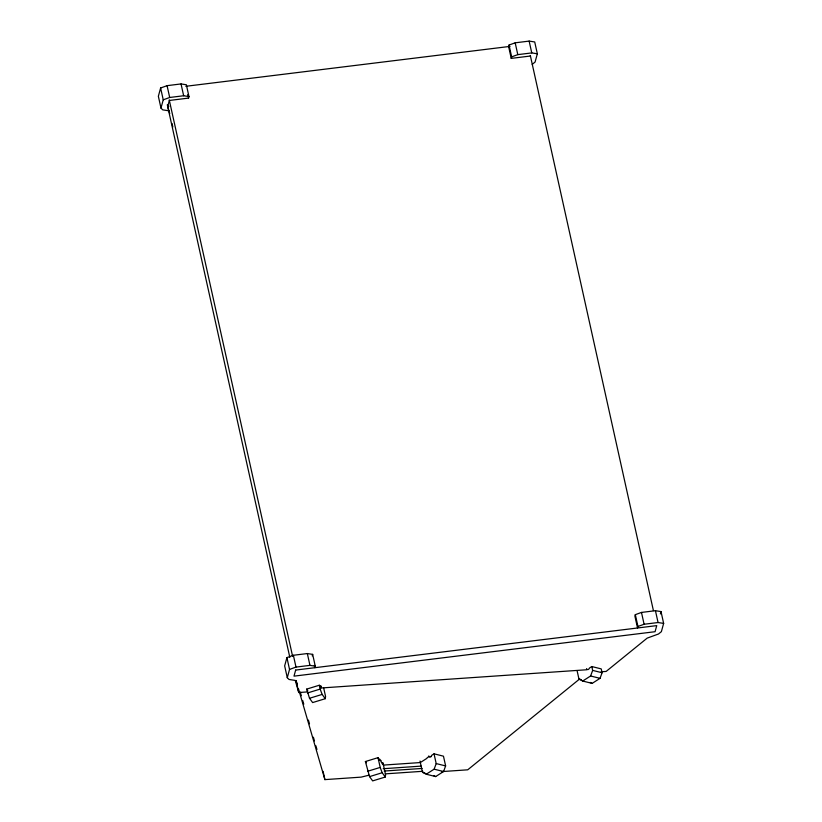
<?xml version="1.0" encoding="UTF-8"?>
<svg xmlns="http://www.w3.org/2000/svg" width="822" height="822" viewBox="0 0 822 822"><rect width="100%" height="100%" fill="white"/><g stroke="black" fill="none" stroke-linecap="round" stroke-linejoin="round"><path stroke-width="1.23" d="M321.032 686.832L321.012 687.88L319.306 685.24L306.688 689.113L309.514 698.279L312.637 702.574L325.265 698.7L325.574 696.522L323.724 688.168M379.733 759.138L379.723 760.309L378.028 757.668L365.4 761.532L369.54 776.615L372.664 780.9L385.282 777.026L385.6 774.848L382.939 762.724M169.743 113.58L167.698 106.541L169.353 100.459L188.567 98.095L188.978 96.585L186.358 84.769L181.035 83.936L167.072 85.663L160.619 88.005L158.358 96.266L160.978 108.093L162.735 109.86L168.942 110.816M160.978 108.093L163.239 99.822L160.619 88.005M314.343 665.337L314.867 667.7L315.278 666.19L312.658 654.374L307.336 653.552L293.372 655.268L286.919 657.61L284.659 665.882L287.279 677.698L289.036 679.465L295.242 680.431L298.756 692.525L307.438 691.929M287.279 677.698L289.539 669.427L286.919 657.61M312.247 655.884L312.658 654.374M532.204 64.393L535.081 62.051L537.341 53.779L534.721 41.963L529.142 41.1L515.178 42.816L509.024 45.056L508.613 46.566L511.233 58.383L530.437 56.019M511.233 58.383L511.644 56.872L509.024 45.056M635.324 614.661L634.913 616.171L637.533 627.987L637.944 626.487L635.324 614.661L641.479 612.431L655.442 610.705L661.022 611.578L663.642 623.395L661.381 631.656L658.504 633.998L647.191 638.108L606.143 671.43L601.17 671.769M660.374 613.942L661.022 611.578M420.011 761.049L422.508 772.32L426.238 774.221L434.129 769.176L436.194 763.576L434.037 753.825L431.684 755.326A2.291 1.572 -76 0 1 430.204 756.826A2.291 1.572 -76 0 1 428.786 755.911M426.238 774.221L435.67 776.574L443.561 771.529L445.627 765.929L443.469 756.178L434.037 753.825M577.116 670.783L578.965 679.136L582.695 681.037L590.597 675.992L592.662 670.392L591.809 666.539L589.456 668.039A2.291 1.572 -76 0 1 587.966 669.56A2.291 1.572 -76 0 1 586.548 668.615M582.695 681.037L592.138 683.39L600.029 678.345L602.094 672.745L601.242 668.903L591.809 666.539M382.312 763.905L382.672 763.217M579.757 678.88L467.728 769.813L441.476 771.622M163.239 99.822L169.692 97.479L183.655 95.753L188.978 96.585M511.644 56.872L517.798 54.632L531.762 52.916L537.341 53.779M289.539 669.427L295.992 667.084L309.956 665.368L315.278 666.19M637.944 626.487L644.099 624.247L658.062 622.531L663.642 623.395M307.541 692.956L320.159 689.093L319.306 685.24M309.514 698.279L322.142 694.415L325.265 698.7M367.568 771.293L380.185 767.419L378.028 757.668M369.54 776.615L382.168 772.742L385.282 777.026M369.047 775.177L361.156 777.129L324.906 779.616L298.571 689.072M167.698 106.541L168.911 106.254M185.803 86.289L510.02 46.392M586.795 669.755L321.299 687.973L320.775 685.61M383.186 768.724L421.131 766.114M384.151 771.046L422.107 768.447M385.241 773.862L422.898 771.283M592.662 670.392L602.094 672.745M590.597 675.992L600.029 678.345M578.965 679.136L581.329 679.722M436.194 763.576L445.627 765.929M434.129 769.176L443.561 771.529M422.508 772.32L424.861 772.906M590.268 682.435L592.138 683.39M433.811 775.629L435.67 776.574M365.4 761.532L366.335 762.806M306.688 689.113L307.839 690.942M380.185 767.419L382.168 772.742M320.159 689.093L322.142 694.415M300.266 692.083L301.325 695.741M302.712 700.498L303.78 704.166M308.404 720.082L309.493 723.833M313.388 737.211L314.466 740.93M315.874 745.77L316.943 749.448M296.084 680.503L297.204 684.356M529.142 41.1L531.762 52.916M655.442 610.705L658.062 622.531M530.313 55.475L653.408 610.592M515.178 42.816L517.798 54.632M641.479 612.431L644.099 624.247M187.776 94.54L188.567 98.095M181.035 83.936L183.655 95.753M307.336 653.552L309.956 665.368M323.067 771.344L324.906 779.616M167.072 85.663L169.692 97.479M293.372 655.268L295.992 667.084M169.24 99.914L292.601 656.285M296.136 680.708L298.756 692.525M172.045 123.475L172.836 127.02M167.298 104.743L289.827 657.343M431.108 756.702A2.589 1.099 -12.5 0 0 428.406 757.031A2.589 1.099 -12.5 0 0 426.947 758.316L420.309 762.559L383.463 765.087L380.843 761.48A2.589 1.099 -12.5 0 0 380.75 760.36A2.589 1.099 -12.5 0 0 378.459 760.258M295.663 670.064L293.999 676.146L655.083 631.707L656.737 625.624L295.663 670.064"/></g></svg>
